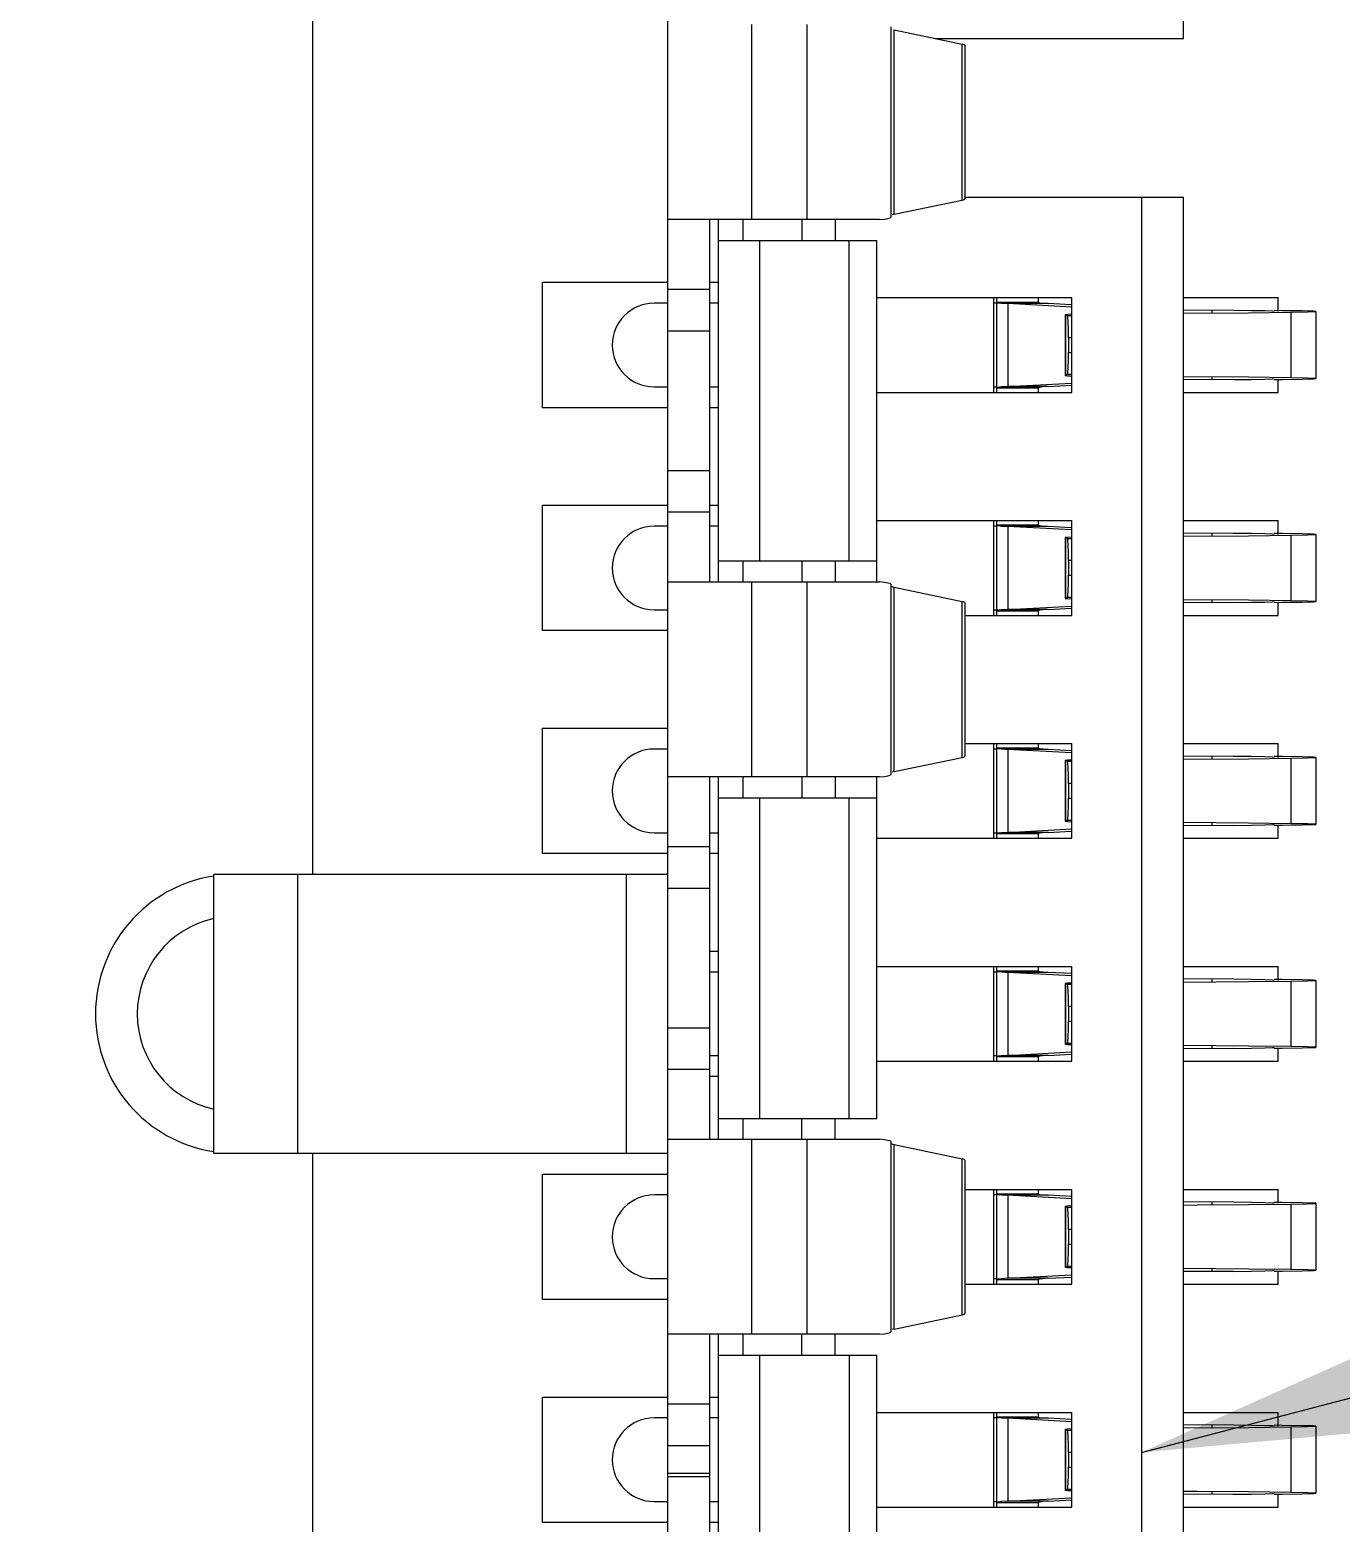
# Model space of a CAD drawing. Header units: millimetres. Extents: x 0 to 841, y 0 to 594.
# Drawn here: x 359.18 to 363.89, y 372.59 to 377.95 of the extents above; entities that cross this region are included whole.
import ezdxf

# ---------------------------------------------------------------- set-up
doc = ezdxf.new("R2010")
doc.units = ezdxf.units.MM
doc.header["$LTSCALE"] = 46.255
doc.layers.get('0').update_dxf_attribs({"linetype": 'CONTINUOUS'})
doc.layers.add('ASSEM_MEM', color=7, linetype='CONTINUOUS')
doc.layers.add('DETAIL', color=7, linetype='CONTINUOUS')
doc.styles.get("Standard").update_dxf_attribs({"font": 'txt', "width": 0.8})
doc.dimstyles.get("Standard").update_dxf_attribs({"dimtxt": 3, "dimasz": 2.1, "dimexe": 2, "dimexo": 1, "dimtad": 1, "dimzin": 0, "dimdsep": 46, "dimtxsty": 'STANDARD', "dimblk": '_FILLED', "dimblk1": '_FILLED', "dimblk2": '_FILLED', "dimcen": 0.09, "dimazin": 0, "dimtol": 1, "dimtp": 0.01, "dimtm": 0.01, "dimtfac": 1, "dimtofl": 0, "dimtmove": 0, "dimatfit": 3, "dimldrblk": '_FILLED', "dimfxl": 1, "dimtolj": 1, "dimtzin": 0, "dimarcsym": 0})

# ---------------------------------------------------------------- blocks, each defined once
blk = doc.blocks.new('_FILLED')
at = {"color": 0, "linetype": 'BYBLOCK'}
blk.add_solid([(0, 0), (-1, 0.1667), (-1, -0.1667)], dxfattribs=at)

msp = doc.modelspace()

# ---------------------------------------------------------------- linework, layer by layer
at = {"layer": 'ASSEM_MEM', "color": 7, "linetype": 'CONTINUOUS'}
for p, q in [((360.1997, 374.9149), (360.1997, 381.8649)), ((361.4747, 372.7577), (361.4747, 379.6649)), ((363.3247, 377.9149), (363.3247, 379.0149)), ((361.7747, 377.9649), (361.7747, 377.2649)), ((361.9747, 377.2649), (361.9747, 377.9649)), ((362.2747, 377.9565), (362.2747, 377.2733)), ((362.2866, 377.9458), (362.5306, 377.8947)), ((362.2866, 377.284), (362.2866, 377.9458)), ((362.4342, 377.9149), (363.3247, 377.9149)), ((362.5306, 377.3351), (362.5306, 377.8947)), ((362.5408, 377.8904), (362.5408, 377.3394)), ((362.5408, 377.3449), (363.3247, 377.3449)), ((363.1747, 377.3449), (363.1747, 368.9149)), ((363.3247, 367.8149), (363.3247, 377.3449)), ((362.2866, 377.284), (362.5306, 377.3351)), ((362.2345, 377.2649), (361.4747, 377.2649)), ((361.6247, 375.9649), (361.6247, 377.2649)), ((361.6547, 377.2649), (361.6547, 375.9649)), ((361.7447, 377.1899), (361.7447, 377.2649)), ((361.9547, 377.2649), (361.9547, 377.1899)), ((362.0747, 377.2649), (362.0747, 377.1899)), ((361.6547, 377.1899), (362.2247, 377.1899)), ((361.8047, 376.0399), (361.8047, 377.1899)), ((362.1247, 376.0399), (362.1247, 377.1899)), ((362.2247, 375.9649), (362.2247, 377.1899)), ((361.0247, 377.0399), (361.4747, 377.0399)), ((361.0247, 376.5899), (361.0247, 377.0399)), ((361.6247, 377.0399), (361.6547, 377.0399)), ((361.4747, 376.9649), (361.4247, 376.9649)), ((361.4747, 377.0149), (361.6247, 377.0149)), ((361.6547, 376.9649), (361.6247, 376.9649)), ((362.2247, 376.9849), (362.9247, 376.9849)), ((362.6447, 376.6449), (362.6447, 376.9849)), ((362.6547, 376.9649), (362.6447, 376.9649)), ((362.6547, 376.9691), (362.6547, 376.9849)), ((362.6547, 376.9691), (362.8047, 376.9691)), ((362.6547, 376.9682), (362.8047, 376.9682)), ((362.6547, 376.9682), (362.6591, 376.9667)), ((362.6547, 376.6616), (362.6547, 376.9682)), ((362.839, 376.9638), (362.6941, 376.9638)), ((362.9228, 376.9513), (362.6941, 376.9638)), ((362.6941, 376.9638), (362.6941, 376.666)), ((362.8047, 376.9691), (362.8047, 376.9849)), ((362.9233, 376.9592), (362.839, 376.9638)), ((362.9247, 376.6449), (362.9247, 376.9849)), ((363.3247, 376.9849), (363.6647, 376.9849)), ((363.6647, 376.9351), (363.6647, 376.9849)), ((362.901, 376.9238), (362.9013, 376.9236)), ((362.901, 376.9238), (362.901, 376.706)), ((362.9092, 376.9211), (362.9013, 376.9236)), ((362.9013, 376.9236), (362.9013, 376.7062)), ((362.9092, 376.9211), (362.9247, 376.9211)), ((363.5044, 376.9389), (363.3247, 376.94)), ((363.3247, 376.9288), (363.5584, 376.9305)), ((363.4273, 376.9394), (363.4273, 376.9302)), ((363.5695, 376.9381), (363.5044, 376.9389)), ((363.5584, 376.9305), (363.7102, 376.9325)), ((363.7102, 376.9325), (363.7102, 376.6973)), ((363.8006, 376.9351), (363.8006, 376.6946)), ((361.6247, 376.8649), (361.4747, 376.8649)), ((362.9247, 376.8411), (362.9128, 376.8411)), ((362.9128, 376.8411), (362.9128, 376.7886)), ((362.9128, 376.7886), (362.9247, 376.7886)), ((362.9013, 376.7062), (362.901, 376.7059)), ((362.9092, 376.7086), (362.9013, 376.7062)), ((362.9247, 376.7086), (362.9092, 376.7086)), ((363.5584, 376.6993), (363.3247, 376.701)), ((363.4273, 376.6996), (363.4273, 376.6904)), ((363.7102, 376.6973), (363.5584, 376.6993)), ((361.4247, 376.6649), (361.4747, 376.6649)), ((361.6247, 376.6649), (361.6547, 376.6649)), ((362.2247, 376.6449), (362.9247, 376.6449)), ((362.6447, 376.6649), (362.6547, 376.6649)), ((362.6547, 376.6616), (362.8047, 376.6616)), ((362.8047, 376.6607), (362.6547, 376.6607)), ((362.6547, 376.6449), (362.6547, 376.6607)), ((362.6941, 376.666), (362.9228, 376.6784)), ((362.839, 376.666), (362.6941, 376.666)), ((362.8047, 376.6449), (362.8047, 376.6607)), ((362.839, 376.666), (362.9233, 376.6706)), ((363.5044, 376.6909), (363.3247, 376.6898)), ((363.3247, 376.6449), (363.6647, 376.6449)), ((363.5044, 376.6909), (363.5696, 376.6916)), ((363.6647, 376.6449), (363.6647, 376.6915)), ((361.4747, 376.5899), (361.0247, 376.5899)), ((361.6547, 376.5899), (361.6247, 376.5899)), ((361.4747, 376.3649), (361.6247, 376.3649)), ((361.0247, 376.2399), (361.4747, 376.2399)), ((361.0247, 375.7899), (361.0247, 376.2399)), ((361.6247, 376.2149), (361.4747, 376.2149)), ((361.6247, 376.2399), (361.6547, 376.2399)), ((361.4747, 376.1649), (361.4247, 376.1649)), ((361.6547, 376.1649), (361.6247, 376.1649)), ((362.2247, 376.1849), (362.9247, 376.1849)), ((362.6447, 375.8449), (362.6447, 376.1849)), ((362.6547, 376.1649), (362.6447, 376.1649)), ((362.6547, 376.1691), (362.6547, 376.1849)), ((362.6547, 376.1691), (362.8047, 376.1691)), ((362.6547, 376.1682), (362.8047, 376.1682)), ((362.6547, 376.1682), (362.6591, 376.1667)), ((362.6547, 375.8616), (362.6547, 376.1682)), ((362.839, 376.1638), (362.6941, 376.1638)), ((362.9228, 376.1513), (362.6941, 376.1638)), ((362.6941, 376.1638), (362.6941, 375.866)), ((362.8047, 376.1691), (362.8047, 376.1849)), ((362.9233, 376.1592), (362.839, 376.1638)), ((362.9247, 375.8449), (362.9247, 376.1849)), ((363.3247, 376.1849), (363.6647, 376.1849)), ((363.6647, 376.1351), (363.6647, 376.1849)), ((362.901, 376.1238), (362.9013, 376.1236)), ((362.901, 376.1238), (362.901, 375.906)), ((362.9092, 376.1211), (362.9013, 376.1236)), ((362.9013, 376.1236), (362.9013, 375.9062)), ((362.9092, 376.1211), (362.9247, 376.1211)), ((363.5044, 376.1389), (363.3247, 376.14)), ((363.3247, 376.1288), (363.5584, 376.1305)), ((363.4273, 376.1394), (363.4273, 376.1302)), ((363.5695, 376.1381), (363.5044, 376.1389)), ((363.5584, 376.1305), (363.7102, 376.1325)), ((363.7102, 376.1325), (363.7102, 375.8973)), ((363.8006, 376.1351), (363.8006, 375.8946)), ((361.6547, 376.0399), (362.2247, 376.0399)), ((361.7447, 375.9649), (361.7447, 376.0399)), ((361.9547, 376.0399), (361.9547, 375.9649)), ((362.0747, 376.0399), (362.0747, 375.9649)), ((362.9247, 376.0411), (362.9128, 376.0411)), ((362.9128, 376.0411), (362.9128, 375.9886)), ((361.4747, 375.9649), (362.2345, 375.9649)), ((361.7747, 375.9649), (361.7747, 375.2649)), ((361.9747, 375.2649), (361.9747, 375.9649)), ((362.2747, 375.9565), (362.2747, 375.2733)), ((362.2866, 375.9458), (362.5306, 375.8947)), ((362.2866, 375.284), (362.2866, 375.9458)), ((362.9128, 375.9886), (362.9247, 375.9886)), ((362.5306, 375.3351), (362.5306, 375.8947)), ((362.9013, 375.9062), (362.901, 375.9059)), ((362.9092, 375.9086), (362.9013, 375.9062)), ((362.9247, 375.9086), (362.9092, 375.9086)), ((363.5584, 375.8993), (363.3247, 375.901)), ((363.4273, 375.8996), (363.4273, 375.8904)), ((363.7102, 375.8973), (363.5584, 375.8993)), ((361.4247, 375.8649), (361.4747, 375.8649)), ((362.5408, 375.8904), (362.5408, 375.3394)), ((362.5408, 375.8449), (362.9247, 375.8449)), ((362.6447, 375.8649), (362.6547, 375.8649)), ((362.6547, 375.8616), (362.8047, 375.8616)), ((362.8047, 375.8607), (362.6547, 375.8607)), ((362.6547, 375.8449), (362.6547, 375.8607)), ((362.6941, 375.866), (362.9228, 375.8784)), ((362.839, 375.866), (362.6941, 375.866)), ((362.8047, 375.8449), (362.8047, 375.8607)), ((362.839, 375.866), (362.9233, 375.8706)), ((363.5044, 375.8909), (363.3247, 375.8898)), ((363.3247, 375.8449), (363.6647, 375.8449)), ((363.5044, 375.8909), (363.5696, 375.8916)), ((363.6647, 375.8449), (363.6647, 375.8915)), ((361.4747, 375.7899), (361.0247, 375.7899)), ((361.0247, 375.4399), (361.4747, 375.4399)), ((361.0247, 374.9899), (361.0247, 375.4399)), ((361.4747, 375.3649), (361.4247, 375.3649)), ((362.5408, 375.3849), (362.9247, 375.3849)), ((362.6447, 375.0449), (362.6447, 375.3849)), ((362.6547, 375.3649), (362.6447, 375.3649)), ((362.6547, 375.3691), (362.6547, 375.3849)), ((362.6547, 375.3691), (362.8047, 375.3691)), ((362.6547, 375.3682), (362.8047, 375.3682)), ((362.6547, 375.3682), (362.6591, 375.3667)), ((362.6547, 375.0616), (362.6547, 375.3682)), ((362.839, 375.3638), (362.6941, 375.3638)), ((362.9228, 375.3513), (362.6941, 375.3638)), ((362.6941, 375.3638), (362.6941, 375.066)), ((362.8047, 375.3691), (362.8047, 375.3849)), ((362.9233, 375.3592), (362.839, 375.3638)), ((362.9247, 375.0449), (362.9247, 375.3849)), ((363.3247, 375.3849), (363.6647, 375.3849)), ((363.6647, 375.3351), (363.6647, 375.3849)), ((362.2866, 375.284), (362.5306, 375.3351)), ((362.901, 375.3238), (362.9013, 375.3236)), ((362.901, 375.3238), (362.901, 375.106)), ((362.9092, 375.3211), (362.9013, 375.3236)), ((362.9013, 375.3236), (362.9013, 375.1062)), ((362.9092, 375.3211), (362.9247, 375.3211)), ((363.5044, 375.3389), (363.3247, 375.34)), ((363.3247, 375.3288), (363.5584, 375.3305)), ((363.4273, 375.3394), (363.4273, 375.3302)), ((363.5695, 375.3381), (363.5044, 375.3389)), ((363.5584, 375.3305), (363.7102, 375.3325)), ((363.7102, 375.3325), (363.7102, 375.0973)), ((363.8006, 375.3351), (363.8006, 375.0946)), ((362.2345, 375.2649), (361.4747, 375.2649)), ((361.6247, 373.9649), (361.6247, 375.2649)), ((361.6547, 375.2649), (361.6547, 373.9649)), ((361.7447, 375.1899), (361.7447, 375.2649)), ((361.9547, 375.2649), (361.9547, 375.1899)), ((362.0747, 375.2649), (362.0747, 375.1899)), ((362.2247, 374.0399), (362.2247, 375.2649)), ((362.9247, 375.2411), (362.9128, 375.2411)), ((362.9128, 375.2411), (362.9128, 375.1886)), ((361.6547, 375.1899), (362.2247, 375.1899)), ((361.8047, 374.0399), (361.8047, 375.1899)), ((362.1247, 374.0399), (362.1247, 375.1899)), ((362.9128, 375.1886), (362.9247, 375.1886)), ((362.9013, 375.1062), (362.901, 375.1059)), ((362.9092, 375.1086), (362.9013, 375.1062)), ((362.9247, 375.1086), (362.9092, 375.1086)), ((363.5584, 375.0993), (363.3247, 375.101)), ((363.5044, 375.0909), (363.3247, 375.0898)), ((363.4273, 375.0996), (363.4273, 375.0904)), ((363.5044, 375.0909), (363.5696, 375.0916)), ((363.7102, 375.0973), (363.5584, 375.0993)), ((363.6647, 375.0449), (363.6647, 375.0915)), ((361.4247, 375.0649), (361.4747, 375.0649)), ((361.6247, 375.0649), (361.6547, 375.0649)), ((362.2247, 375.0449), (362.9247, 375.0449)), ((362.6447, 375.0649), (362.6547, 375.0649)), ((362.6547, 375.0616), (362.8047, 375.0616)), ((362.8047, 375.0607), (362.6547, 375.0607)), ((362.6547, 375.0449), (362.6547, 375.0607)), ((362.6941, 375.066), (362.9228, 375.0784)), ((362.839, 375.066), (362.6941, 375.066)), ((362.8047, 375.0449), (362.8047, 375.0607)), ((362.839, 375.066), (362.9233, 375.0706)), ((363.3247, 375.0449), (363.6647, 375.0449)), ((361.4747, 374.9899), (361.0247, 374.9899)), ((361.4747, 375.0149), (361.6247, 375.0149)), ((361.6547, 374.9899), (361.6247, 374.9899)), ((361.4747, 374.9149), (359.8447, 374.9149)), ((359.8447, 373.9149), (359.8447, 374.9149)), ((360.1447, 374.9149), (360.1447, 373.9149)), ((361.3247, 374.9149), (361.3247, 373.9149)), ((361.6247, 374.8649), (361.4747, 374.8649)), ((361.6247, 374.6399), (361.6547, 374.6399)), ((361.6547, 374.5649), (361.6247, 374.5649)), ((362.2247, 374.5849), (362.9247, 374.5849)), ((362.6447, 374.2449), (362.6447, 374.5849)), ((362.6547, 374.5649), (362.6447, 374.5649)), ((362.6547, 374.5691), (362.6547, 374.5849)), ((362.6547, 374.5691), (362.8047, 374.5691)), ((362.6547, 374.5682), (362.8047, 374.5682)), ((362.6547, 374.5682), (362.6591, 374.5667)), ((362.6547, 374.2616), (362.6547, 374.5682)), ((362.839, 374.5638), (362.6941, 374.5638)), ((362.9228, 374.5513), (362.6941, 374.5638)), ((362.6941, 374.5638), (362.6941, 374.266)), ((362.8047, 374.5691), (362.8047, 374.5849)), ((362.9233, 374.5592), (362.839, 374.5638)), ((362.9247, 374.2449), (362.9247, 374.5849)), ((363.3247, 374.5849), (363.6647, 374.5849)), ((363.6647, 374.5351), (363.6647, 374.5849)), ((362.901, 374.5238), (362.9013, 374.5236)), ((362.901, 374.5238), (362.901, 374.306)), ((362.9092, 374.5211), (362.9013, 374.5236)), ((362.9013, 374.5236), (362.9013, 374.3062)), ((362.9092, 374.5211), (362.9247, 374.5211)), ((363.5044, 374.5389), (363.3247, 374.54)), ((363.3247, 374.5288), (363.5584, 374.5305)), ((363.4273, 374.5394), (363.4273, 374.5302)), ((363.5695, 374.5381), (363.5044, 374.5389)), ((363.5584, 374.5305), (363.7102, 374.5325)), ((363.7102, 374.5325), (363.7102, 374.2973)), ((363.8006, 374.5351), (363.8006, 374.2946)), ((362.9247, 374.4411), (362.9128, 374.4411)), ((362.9128, 374.4411), (362.9128, 374.3886)), ((361.4747, 374.3649), (361.6247, 374.3649)), ((362.9128, 374.3886), (362.9247, 374.3886)), ((362.9013, 374.3062), (362.901, 374.3059)), ((362.9092, 374.3086), (362.9013, 374.3062)), ((362.9247, 374.3086), (362.9092, 374.3086)), ((363.5584, 374.2993), (363.3247, 374.301)), ((363.5044, 374.2909), (363.3247, 374.2898)), ((363.4273, 374.2996), (363.4273, 374.2904)), ((363.5044, 374.2909), (363.5696, 374.2916)), ((363.7102, 374.2973), (363.5584, 374.2993)), ((363.6647, 374.2449), (363.6647, 374.2915)), ((361.6247, 374.2649), (361.6547, 374.2649)), ((362.2247, 374.2449), (362.9247, 374.2449)), ((362.6447, 374.2649), (362.6547, 374.2649)), ((362.6547, 374.2616), (362.8047, 374.2616)), ((362.8047, 374.2607), (362.6547, 374.2607)), ((362.6547, 374.2449), (362.6547, 374.2607)), ((362.6941, 374.266), (362.9228, 374.2784)), ((362.839, 374.266), (362.6941, 374.266)), ((362.8047, 374.2449), (362.8047, 374.2607)), ((362.839, 374.266), (362.9233, 374.2706)), ((363.3247, 374.2449), (363.6647, 374.2449)), ((361.6247, 374.2149), (361.4747, 374.2149)), ((361.6547, 374.1899), (361.6247, 374.1899)), ((361.6547, 374.0399), (362.2247, 374.0399)), ((361.7447, 373.9649), (361.7447, 374.0399)), ((361.9547, 373.9649), (361.9547, 374.0399)), ((362.0747, 373.9649), (362.0747, 374.0399)), ((361.4747, 373.9649), (362.2345, 373.9649)), ((361.7747, 373.9649), (361.7747, 373.2649)), ((361.9747, 373.2649), (361.9747, 373.9649)), ((359.8447, 373.9149), (361.4747, 373.9149)), ((360.1997, 372.5149), (360.1997, 373.9149)), ((362.2747, 373.9565), (362.2747, 373.2733)), ((362.2866, 373.9458), (362.5306, 373.8947)), ((362.2866, 373.284), (362.2866, 373.9458)), ((362.5306, 373.3351), (362.5306, 373.8947)), ((362.5408, 373.8904), (362.5408, 373.3394)), ((361.0247, 373.8399), (361.4747, 373.8399)), ((361.0247, 373.3899), (361.0247, 373.8399)), ((361.4747, 373.7649), (361.4247, 373.7649)), ((362.5408, 373.7849), (362.9247, 373.7849)), ((362.6447, 373.4449), (362.6447, 373.7849)), ((362.6547, 373.7649), (362.6447, 373.7649)), ((362.6547, 373.7691), (362.6547, 373.7849)), ((362.6547, 373.7691), (362.8047, 373.7691)), ((362.6547, 373.7682), (362.8047, 373.7682)), ((362.6547, 373.7682), (362.6591, 373.7667)), ((362.6547, 373.4616), (362.6547, 373.7682)), ((362.839, 373.7638), (362.6941, 373.7638)), ((362.9228, 373.7513), (362.6941, 373.7638)), ((362.6941, 373.7638), (362.6941, 373.466)), ((362.8047, 373.7691), (362.8047, 373.7849)), ((362.9233, 373.7592), (362.839, 373.7638)), ((362.9247, 373.4449), (362.9247, 373.7849)), ((363.3247, 373.7849), (363.6647, 373.7849)), ((363.6647, 373.7351), (363.6647, 373.7849)), ((362.901, 373.7238), (362.9013, 373.7236)), ((362.901, 373.7238), (362.901, 373.506)), ((362.9092, 373.7211), (362.9013, 373.7236)), ((362.9013, 373.7236), (362.9013, 373.5062)), ((362.9092, 373.7211), (362.9247, 373.7211)), ((363.5044, 373.7389), (363.3247, 373.74)), ((363.4273, 373.7394), (363.4273, 373.7302)), ((363.5695, 373.7381), (363.5044, 373.7389)), ((363.5584, 373.7305), (363.7102, 373.7325)), ((363.7102, 373.7325), (363.7102, 373.4973)), ((363.8006, 373.7351), (363.8006, 373.4946)), ((362.9247, 373.6411), (362.9128, 373.6411)), ((362.9128, 373.6411), (362.9128, 373.5886)), ((362.9128, 373.5886), (362.9247, 373.5886)), ((362.9013, 373.5062), (362.901, 373.5059)), ((362.9092, 373.5086), (362.9013, 373.5062)), ((362.9247, 373.5086), (362.9092, 373.5086)), ((363.5584, 373.4993), (363.3247, 373.501)), ((363.5044, 373.4909), (363.3247, 373.4898)), ((363.4273, 373.4996), (363.4273, 373.4904)), ((363.5044, 373.4909), (363.5696, 373.4916)), ((363.7102, 373.4973), (363.5584, 373.4993)), ((363.6647, 373.4449), (363.6647, 373.4915)), ((361.4247, 373.4649), (361.4747, 373.4649)), ((362.5408, 373.4449), (362.9247, 373.4449)), ((362.6447, 373.4649), (362.6547, 373.4649)), ((362.6547, 373.4616), (362.8047, 373.4616)), ((362.8047, 373.4607), (362.6547, 373.4607)), ((362.6547, 373.4449), (362.6547, 373.4607)), ((362.6941, 373.466), (362.9228, 373.4784)), ((362.839, 373.466), (362.6941, 373.466)), ((362.8047, 373.4449), (362.8047, 373.4607)), ((362.839, 373.466), (362.9233, 373.4706)), ((363.3247, 373.4449), (363.6647, 373.4449)), ((361.4747, 373.3899), (361.0247, 373.3899)), ((362.2866, 373.284), (362.5306, 373.3351)), ((362.2345, 373.2649), (361.4747, 373.2649)), ((361.6247, 372.7577), (361.6247, 373.2649)), ((361.6547, 373.2649), (361.6547, 371.9649)), ((361.7447, 373.1899), (361.7447, 373.2649)), ((361.9547, 373.1899), (361.9547, 373.2649)), ((362.0747, 373.1899), (362.0747, 373.2649)), ((361.6547, 373.1899), (362.2247, 373.1899)), ((361.8047, 372.0399), (361.8047, 373.1899)), ((362.1247, 373.1899), (362.1247, 372.0399)), ((362.2247, 371.9649), (362.2247, 373.1899)), ((361.0247, 373.0399), (361.4747, 373.0399)), ((361.0247, 372.5899), (361.0247, 373.0399)), ((361.4747, 373.0149), (361.6247, 373.0149)), ((361.6247, 373.0399), (361.6547, 373.0399)), ((361.4747, 372.9649), (361.4247, 372.9649)), ((361.6547, 372.9649), (361.6247, 372.9649)), ((362.2247, 372.9849), (362.9247, 372.9849)), ((362.6447, 372.6449), (362.6447, 372.9849)), ((362.6547, 372.9649), (362.6447, 372.9649)), ((362.6547, 372.9691), (362.6547, 372.9849)), ((362.6547, 372.9691), (362.8047, 372.9691)), ((362.6547, 372.9682), (362.8047, 372.9682)), ((362.6547, 372.9682), (362.6591, 372.9667)), ((362.6547, 372.6616), (362.6547, 372.9682)), ((362.839, 372.9638), (362.6941, 372.9638)), ((362.9228, 372.9513), (362.6941, 372.9638)), ((362.6941, 372.9638), (362.6941, 372.666)), ((362.8047, 372.9691), (362.8047, 372.9849)), ((362.9233, 372.9592), (362.839, 372.9638)), ((362.9247, 372.6449), (362.9247, 372.9849)), ((363.3247, 372.9849), (363.6647, 372.9849)), ((363.6647, 372.9351), (363.6647, 372.9849)), ((362.901, 372.9238), (362.9013, 372.9236)), ((362.901, 372.9238), (362.901, 372.706)), ((362.9092, 372.9211), (362.9013, 372.9236)), ((362.9013, 372.9236), (362.9013, 372.7062)), ((362.9092, 372.9211), (362.9247, 372.9211)), ((363.5044, 372.9389), (363.3247, 372.94)), ((363.3247, 372.9288), (363.5584, 372.9305)), ((363.4273, 372.9394), (363.4273, 372.9302)), ((363.5695, 372.9381), (363.5044, 372.9389)), ((363.5584, 372.9305), (363.7102, 372.9325)), ((363.7102, 372.9325), (363.7102, 372.6973)), ((363.8006, 372.9351), (363.8006, 372.6946)), ((361.6247, 372.8649), (361.4747, 372.8649)), ((362.9247, 372.8411), (362.9128, 372.8411)), ((362.9128, 372.8411), (362.9128, 372.7886)), ((362.9128, 372.7886), (362.9247, 372.7886)), ((361.6247, 372.7649), (361.4747, 372.7649)), ((361.4747, 372.7549), (361.6247, 372.7549)), ((361.4747, 367.1649), (361.4747, 372.7549)), ((361.6247, 371.9649), (361.6247, 372.7549)), ((362.6941, 372.666), (362.9228, 372.6784)), ((362.9013, 372.7062), (362.901, 372.7059)), ((362.9092, 372.7086), (362.9013, 372.7062)), ((362.9247, 372.7086), (362.9092, 372.7086)), ((363.5044, 372.6909), (363.3247, 372.6898)), ((363.4273, 372.6996), (363.4273, 372.6904)), ((363.5044, 372.6909), (363.5696, 372.6916)), ((363.7102, 372.6973), (363.5584, 372.6993)), ((363.6647, 372.6449), (363.6647, 372.6915)), ((361.4247, 372.6649), (361.4747, 372.6649)), ((361.6247, 372.6649), (361.6547, 372.6649)), ((362.2247, 372.6449), (362.9247, 372.6449)), ((362.6447, 372.6649), (362.6547, 372.6649)), ((362.6547, 372.6616), (362.8047, 372.6616)), ((362.8047, 372.6607), (362.6547, 372.6607)), ((362.6547, 372.6449), (362.6547, 372.6607)), ((362.839, 372.666), (362.6941, 372.666)), ((362.8047, 372.6449), (362.8047, 372.6607)), ((362.839, 372.666), (362.9233, 372.6706)), ((363.3247, 372.6449), (363.6647, 372.6449)), ((361.4747, 372.5899), (361.0247, 372.5899)), ((361.6547, 372.5899), (361.6247, 372.5899))]:
    msp.add_line(p, q, dxfattribs=at)
for points in [[(362.6591, 376.9667), (362.6722, 376.9653), (362.6941, 376.9638)], [(362.8047, 376.9682), (362.8085, 376.9667), (362.8199, 376.9653), (362.839, 376.9638)], [(362.9247, 376.9254), (362.909, 376.9248), (362.901, 376.9238)], [(362.9128, 376.8411), (362.9126, 376.8712), (362.9118, 376.8973), (362.9106, 376.9148), (362.9092, 376.9211)], [(363.6506, 376.9351), (363.645, 376.936), (363.6176, 376.9371), (363.5695, 376.9381)], [(363.8006, 376.9351), (363.7922, 376.936), (363.7511, 376.9371), (363.679, 376.9381), (363.6507, 376.9384)], [(363.7102, 376.9325), (363.7709, 376.9336), (363.799, 376.9348), (363.8006, 376.9351)], [(362.9092, 376.7086), (362.9106, 376.715), (362.9118, 376.7325), (362.9126, 376.7586), (362.9128, 376.7886)], [(362.901, 376.7059), (362.909, 376.7049), (362.9247, 376.7044)], [(363.8006, 376.6946), (363.799, 376.695), (363.7709, 376.6962), (363.7102, 376.6973)], [(362.6941, 376.666), (362.6722, 376.6645), (362.6591, 376.663), (362.6547, 376.6616)], [(362.839, 376.666), (362.8199, 376.6645), (362.8085, 376.663), (362.8047, 376.6616)], [(363.5696, 376.6916), (363.6177, 376.6926), (363.645, 376.6938), (363.6506, 376.6946)], [(363.6507, 376.6914), (363.679, 376.6916), (363.7512, 376.6926), (363.7922, 376.6938), (363.8006, 376.6946)], [(362.6591, 376.1667), (362.6722, 376.1653), (362.6941, 376.1638)], [(362.8047, 376.1682), (362.8085, 376.1667), (362.8199, 376.1653), (362.839, 376.1638)], [(362.9247, 376.1254), (362.909, 376.1248), (362.901, 376.1238)], [(362.9128, 376.0411), (362.9126, 376.0712), (362.9118, 376.0973), (362.9106, 376.1148), (362.9092, 376.1211)], [(363.6506, 376.1351), (363.645, 376.136), (363.6176, 376.1371), (363.5695, 376.1381)], [(363.8006, 376.1351), (363.7922, 376.136), (363.7511, 376.1371), (363.679, 376.1381), (363.6507, 376.1384)], [(363.7102, 376.1325), (363.7709, 376.1336), (363.799, 376.1348), (363.8006, 376.1351)], [(362.9092, 375.9086), (362.9106, 375.915), (362.9118, 375.9325), (362.9126, 375.9586), (362.9128, 375.9886)], [(362.901, 375.9059), (362.909, 375.9049), (362.9247, 375.9044)], [(363.5696, 375.8916), (363.6177, 375.8926), (363.645, 375.8938), (363.6506, 375.8946)], [(363.6507, 375.8914), (363.679, 375.8916), (363.7512, 375.8926), (363.7922, 375.8938), (363.8006, 375.8946)], [(363.8006, 375.8946), (363.799, 375.895), (363.7709, 375.8962), (363.7102, 375.8973)], [(362.6941, 375.866), (362.6722, 375.8645), (362.6591, 375.863), (362.6547, 375.8616)], [(362.839, 375.866), (362.8199, 375.8645), (362.8085, 375.863), (362.8047, 375.8616)], [(362.6591, 375.3667), (362.6722, 375.3653), (362.6941, 375.3638)], [(362.8047, 375.3682), (362.8085, 375.3667), (362.8199, 375.3653), (362.839, 375.3638)], [(362.9247, 375.3254), (362.909, 375.3248), (362.901, 375.3238)], [(362.9128, 375.2411), (362.9126, 375.2712), (362.9118, 375.2973), (362.9106, 375.3148), (362.9092, 375.3211)], [(363.6506, 375.3351), (363.645, 375.336), (363.6176, 375.3371), (363.5695, 375.3381)], [(363.8006, 375.3351), (363.7922, 375.336), (363.7511, 375.3371), (363.679, 375.3381), (363.6507, 375.3384)], [(363.7102, 375.3325), (363.7709, 375.3336), (363.799, 375.3348), (363.8006, 375.3351)], [(362.9092, 375.1086), (362.9106, 375.115), (362.9118, 375.1325), (362.9126, 375.1586), (362.9128, 375.1886)], [(362.901, 375.1059), (362.909, 375.1049), (362.9247, 375.1044)], [(363.5696, 375.0916), (363.6177, 375.0926), (363.645, 375.0938), (363.6506, 375.0946)], [(363.6507, 375.0914), (363.679, 375.0916), (363.7512, 375.0926), (363.7922, 375.0938), (363.8006, 375.0946)], [(363.8006, 375.0946), (363.799, 375.095), (363.7709, 375.0962), (363.7102, 375.0973)], [(362.6941, 375.066), (362.6722, 375.0645), (362.6591, 375.063), (362.6547, 375.0616)], [(362.839, 375.066), (362.8199, 375.0645), (362.8085, 375.063), (362.8047, 375.0616)], [(362.6591, 374.5667), (362.6722, 374.5653), (362.6941, 374.5638)], [(362.8047, 374.5682), (362.8085, 374.5667), (362.8199, 374.5653), (362.839, 374.5638)], [(362.9247, 374.5254), (362.909, 374.5248), (362.901, 374.5238)], [(362.9128, 374.4411), (362.9126, 374.4712), (362.9118, 374.4973), (362.9106, 374.5148), (362.9092, 374.5211)], [(363.6506, 374.5351), (363.645, 374.536), (363.6176, 374.5371), (363.5695, 374.5381)], [(363.8006, 374.5351), (363.7922, 374.536), (363.7511, 374.5371), (363.679, 374.5381), (363.6507, 374.5384)], [(363.7102, 374.5325), (363.7709, 374.5336), (363.799, 374.5348), (363.8006, 374.5351)], [(362.9092, 374.3086), (362.9106, 374.315), (362.9118, 374.3325), (362.9126, 374.3586), (362.9128, 374.3886)], [(362.901, 374.3059), (362.909, 374.3049), (362.9247, 374.3044)], [(363.5696, 374.2916), (363.6177, 374.2926), (363.645, 374.2938), (363.6506, 374.2946)], [(363.6507, 374.2914), (363.679, 374.2916), (363.7512, 374.2926), (363.7922, 374.2938), (363.8006, 374.2946)], [(363.8006, 374.2946), (363.799, 374.295), (363.7709, 374.2962), (363.7102, 374.2973)], [(362.6941, 374.266), (362.6722, 374.2645), (362.6591, 374.263), (362.6547, 374.2616)], [(362.839, 374.266), (362.8199, 374.2645), (362.8085, 374.263), (362.8047, 374.2616)], [(362.6591, 373.7667), (362.6722, 373.7653), (362.6941, 373.7638)], [(362.8047, 373.7682), (362.8085, 373.7667), (362.8199, 373.7653), (362.839, 373.7638)], [(362.9247, 373.7254), (362.909, 373.7248), (362.901, 373.7238)], [(362.9128, 373.6411), (362.9126, 373.6712), (362.9118, 373.6973), (362.9106, 373.7148), (362.9092, 373.7211)], [(363.3247, 373.7288), (363.374, 373.729), (363.5584, 373.7305)], [(363.6506, 373.7351), (363.645, 373.736), (363.6176, 373.7371), (363.5695, 373.7381)], [(363.8006, 373.7351), (363.7922, 373.736), (363.7511, 373.7371), (363.679, 373.7381), (363.6507, 373.7384)], [(363.7102, 373.7325), (363.7709, 373.7336), (363.799, 373.7348), (363.8006, 373.7351)], [(362.9092, 373.5086), (362.9106, 373.515), (362.9118, 373.5325), (362.9126, 373.5586), (362.9128, 373.5886)], [(362.901, 373.5059), (362.909, 373.5049), (362.9247, 373.5044)], [(363.5696, 373.4916), (363.6177, 373.4926), (363.645, 373.4938), (363.6506, 373.4946)], [(363.6507, 373.4914), (363.679, 373.4916), (363.7512, 373.4926), (363.7922, 373.4938), (363.8006, 373.4946)], [(363.8006, 373.4946), (363.799, 373.495), (363.7709, 373.4962), (363.7102, 373.4973)], [(362.6941, 373.466), (362.6722, 373.4645), (362.6591, 373.463), (362.6547, 373.4616)], [(362.839, 373.466), (362.8199, 373.4645), (362.8085, 373.463), (362.8047, 373.4616)], [(362.6591, 372.9667), (362.6722, 372.9653), (362.6941, 372.9638)], [(362.8047, 372.9682), (362.8085, 372.9667), (362.8199, 372.9653), (362.839, 372.9638)], [(362.9247, 372.9254), (362.909, 372.9248), (362.901, 372.9238)], [(362.9128, 372.8411), (362.9126, 372.8712), (362.9118, 372.8973), (362.9106, 372.9148), (362.9092, 372.9211)], [(363.6506, 372.9351), (363.645, 372.936), (363.6176, 372.9371), (363.5695, 372.9381)], [(363.8006, 372.9351), (363.7922, 372.936), (363.7511, 372.9371), (363.679, 372.9381), (363.6507, 372.9384)], [(363.7102, 372.9325), (363.7709, 372.9336), (363.799, 372.9348), (363.8006, 372.9351)], [(362.9092, 372.7086), (362.9106, 372.715), (362.9118, 372.7325), (362.9126, 372.7586), (362.9128, 372.7886)], [(362.901, 372.7059), (362.909, 372.7049), (362.9247, 372.7044)], [(363.5584, 372.6993), (363.374, 372.7007), (363.3247, 372.701)], [(363.5696, 372.6916), (363.6177, 372.6926), (363.645, 372.6938), (363.6506, 372.6946)], [(363.6507, 372.6914), (363.679, 372.6916), (363.7512, 372.6926), (363.7922, 372.6938), (363.8006, 372.6946)], [(363.8006, 372.6946), (363.799, 372.695), (363.7709, 372.6962), (363.7102, 372.6973)], [(362.6941, 372.666), (362.6722, 372.6645), (362.6591, 372.663), (362.6547, 372.6616)], [(362.839, 372.666), (362.8199, 372.6645), (362.8085, 372.663), (362.8047, 372.6616)]]:
    msp.add_lwpolyline(points, dxfattribs=at)
for centre, radius, start, end in [((361.4247, 376.8149), 0.15, 90, 270), ((361.4247, 376.0149), 0.15, 90, 270), ((361.4247, 375.2149), 0.15, 90, 270), ((359.9197, 374.4149), 0.5, 98.6287, 261.3713), ((359.9197, 374.4149), 0.35, 102.3751, 257.6249), ((361.4247, 373.6149), 0.15, 90, 270), ((361.4247, 372.8149), 0.15, 90, 270)]:
    msp.add_arc(centre, radius, start, end, dxfattribs=at)
for centre, major_axis, start_param, end_param in [((362.2408, 377.8904), (0.3, 0), 0, 0.261799), ((362.2408, 377.3394), (0.3, 0), -0.261799, 0), ((361.9747, 377.2733), (0.3, 0), -0.523599, 0), ((362.6247, 377.2789), (0.35, 0), 2.879793, 2.966982), ((361.9747, 375.9565), (0.3, 0), 0, 0.523599), ((362.6247, 375.9509), (0.35, 0), -3.141593, -2.879793), ((362.2408, 375.8904), (0.3, 0), 0, 0.261799), ((362.2408, 375.3394), (0.3, 0), -0.261799, 0), ((361.9747, 375.2733), (0.3, 0), -0.523599, 0), ((362.6247, 375.2789), (0.35, 0), 2.879793, 2.966982), ((361.9747, 373.9565), (0.3, 0), 0, 0.523599), ((362.6247, 373.9509), (0.35, 0), -3.141593, -2.879793), ((362.2408, 373.8904), (0.3, 0), 0, 0.261799), ((362.2408, 373.3394), (0.3, 0), -0.261799, 0), ((361.9747, 373.2733), (0.3, 0), -0.523599, 0), ((362.6247, 373.2789), (0.35, 0), 2.879793, 2.966982)]:
    msp.add_ellipse(centre, major_axis=major_axis, ratio=0.05608, start_param=start_param, end_param=end_param, dxfattribs=at)

# ---------------------------------------------------------------- leaders
at = {"layer": 'DETAIL', "color": 7, "linetype": 'CONTINUOUS'}
for points in [[(351.1897, 394.4249), (358.3746, 348.257), (374.6212, 338.7161)], [(363.1747, 372.8414), (387.0729, 379.0775)]]:
    msp.add_leader(points, dimstyle='STANDARD', override={"dimtad": 0}, dxfattribs=at)

doc.saveas('drawing.dxf')
